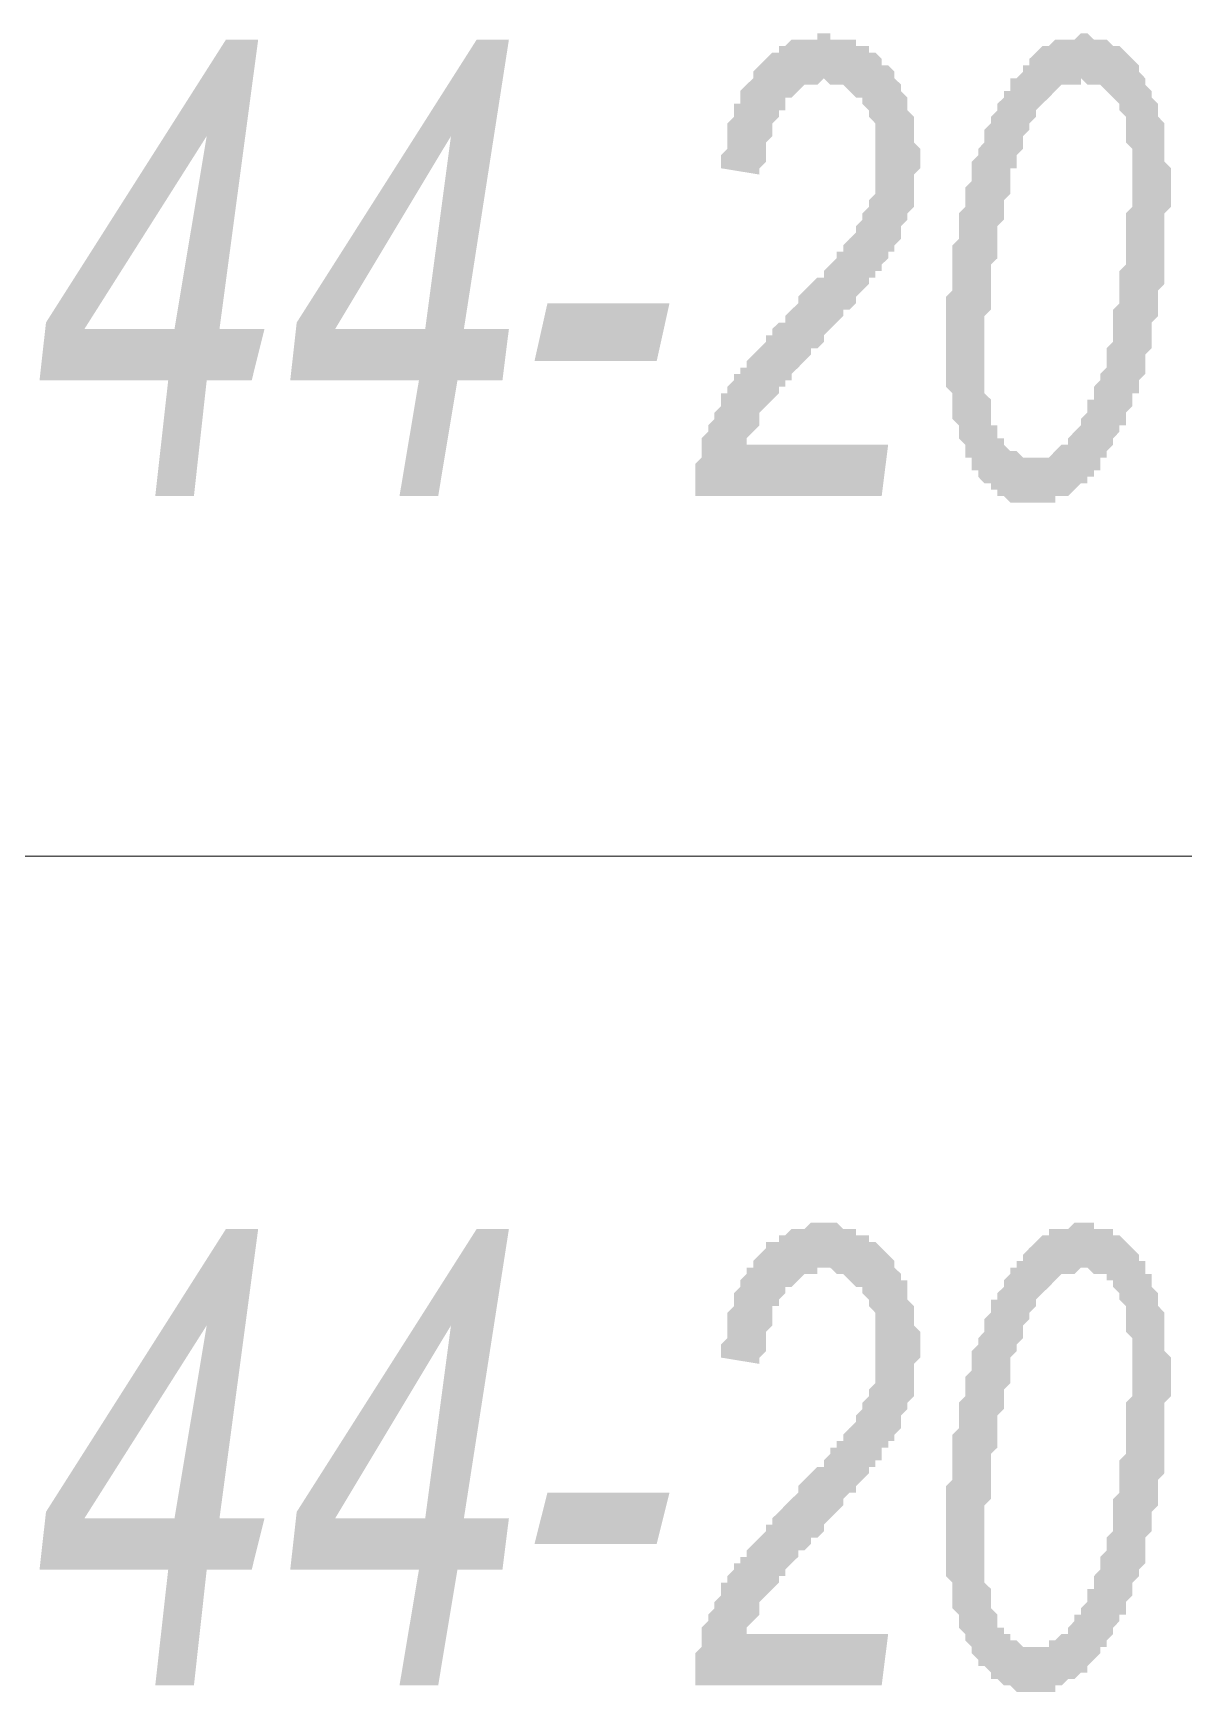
# Model space of a CAD drawing. Header units: millimetres. Extents: x 1372 to 666090, y 1285 to 31551.
# Drawn here: x 630924 to 631671, y 22982 to 24058 of the extents above; entities that cross this region are included whole.
import ezdxf

# ---------------------------------------------------------------- set-up
doc = ezdxf.new("R2010")
doc.units = ezdxf.units.MM
doc.layers.add('PDF _0', color=7, linetype='Continuous')
doc.layers.add('PDF _75-АЗ Штамп', color=7, linetype='Continuous')

msp = doc.modelspace()

# ---------------------------------------------------------------- hatches: boundary and pattern name
at = {"layer": 'PDF _75-АЗ Штамп', "transparency": 33554559}
h = msp.add_hatch(color=256, dxfattribs=at)
h.paths.add_polyline_path([(631003.4, 23757.8), (631011.8, 23832.9), (630928.3, 23832.9), (630932.5, 23870.4), (631049.3, 24054), (631070.2, 24054), (631045.1, 23866.3), (631074.3, 23866.3), (631066, 23832.9), (631036.8, 23832.9), (631028.5, 23757.8)], flags=0)
h.paths.add_polyline_path([(631015.9, 23866.3), (631036.8, 23991.4), (630957.5, 23866.3)], flags=0)
h = msp.add_hatch(color=256, dxfattribs=at)
h.paths.add_polyline_path([(631161.9, 23757.8), (631174.5, 23832.9), (631091, 23832.9), (631095.2, 23870.4), (631212, 24054), (631232.9, 24054), (631203.7, 23866.3), (631232.9, 23866.3), (631228.7, 23832.9), (631199.5, 23832.9), (631187, 23757.8)], flags=0)
h.paths.add_polyline_path([(631178.6, 23866.3), (631195.3, 23991.4), (631120.2, 23866.3)], flags=0)
for points in [[(631353.8, 23757.8), (631353.8, 23762), (631353.8, 23766.1), (631353.8, 23770.3), (631353.8, 23774.5), (631353.8, 23778.7), (631358, 23782.8), (631358, 23787), (631358, 23791.2), (631358, 23795.3), (631362.2, 23799.5), (631362.2, 23799.5), (631362.2, 23803.7), (631366.3, 23807.9), (631366.3, 23807.9), (631366.3, 23812), (631370.5, 23816.2), (631370.5, 23820.4), (631370.5, 23824.5), (631374.7, 23824.5), (631374.7, 23828.7), (631378.9, 23832.9), (631378.9, 23837.1), (631383, 23837.1), (631383, 23837.1), (631383, 23841.2), (631387.2, 23841.2), (631387.2, 23845.4), (631387.2, 23845.4), (631391.4, 23849.6), (631391.4, 23849.6), (631395.5, 23853.7), (631395.5, 23853.7), (631399.7, 23857.9), (631399.7, 23862.1), (631403.9, 23862.1), (631403.9, 23866.3), (631408.1, 23870.4), (631412.2, 23870.4), (631412.2, 23874.6), (631416.4, 23878.8), (631420.6, 23882.9), (631420.6, 23887.1), (631424.7, 23891.3), (631424.7, 23891.3), (631428.9, 23895.5), (631433.1, 23899.6), (631437.3, 23899.6), (631437.3, 23903.8), (631441.4, 23908), (631441.4, 23908), (631445.6, 23912.1), (631445.6, 23916.3), (631449.8, 23916.3), (631449.8, 23920.5), (631449.8, 23920.5), (631453.9, 23924.7), (631453.9, 23924.7), (631458.1, 23928.8), (631458.1, 23933), (631458.1, 23933), (631462.3, 23937.2), (631462.3, 23941.3), (631466.5, 23945.5), (631466.5, 23949.7), (631466.5, 23949.7), (631470.6, 23953.9), (631470.6, 23953.9), (631470.6, 23958), (631470.6, 23962.2), (631470.6, 23966.4), (631470.6, 23970.5), (631470.6, 23974.7), (631470.6, 23978.9), (631470.6, 23983.1), (631470.6, 23987.2), (631470.6, 23991.4), (631470.6, 23995.6), (631470.6, 23995.6), (631470.6, 23999.7), (631466.5, 24003.9), (631466.5, 24008.1), (631462.3, 24012.3), (631462.3, 24012.3), (631462.3, 24016.4), (631458.1, 24016.4), (631453.9, 24020.6), (631453.9, 24020.6), (631449.8, 24024.8), (631449.8, 24024.8), (631445.6, 24024.8), (631441.4, 24024.8), (631441.4, 24024.8), (631437.3, 24028.9), (631433.1, 24024.8), (631433.1, 24024.8), (631428.9, 24024.8), (631424.7, 24024.8), (631424.7, 24024.8), (631420.6, 24020.6), (631420.6, 24020.6), (631416.4, 24016.4), (631412.2, 24016.4), (631412.2, 24012.3), (631412.2, 24008.1), (631408.1, 24008.1), (631408.1, 24003.9), (631403.9, 23999.7), (631403.9, 23999.7), (631403.9, 23995.6), (631403.9, 23991.4), (631399.7, 23987.2), (631399.7, 23983.1), (631399.7, 23978.9), (631399.7, 23974.7), (631395.5, 23970.5), (631395.5, 23966.4), (631370.5, 23970.5), (631370.5, 23974.7), (631370.5, 23978.9), (631374.7, 23983.1), (631374.7, 23987.2), (631374.7, 23991.4), (631374.7, 23995.6), (631374.7, 23999.7), (631378.9, 24003.9), (631378.9, 24008.1), (631378.9, 24012.3), (631383, 24012.3), (631383, 24016.4), (631383, 24020.6), (631387.2, 24024.8), (631387.2, 24024.8), (631391.4, 24028.9), (631391.4, 24033.1), (631391.4, 24033.1), (631395.5, 24037.3), (631395.5, 24037.3), (631399.7, 24041.5), (631399.7, 24041.5), (631403.9, 24045.6), (631408.1, 24045.6), (631408.1, 24049.8), (631412.2, 24049.8), (631412.2, 24049.8), (631416.4, 24054), (631420.6, 24054), (631420.6, 24054), (631424.7, 24054), (631428.9, 24054), (631433.1, 24054), (631433.1, 24058.1), (631437.3, 24058.1), (631441.4, 24058.1), (631441.4, 24054), (631445.6, 24054), (631449.8, 24054), (631449.8, 24054), (631453.9, 24054), (631458.1, 24054), (631458.1, 24049.8), (631462.3, 24049.8), (631466.5, 24049.8), (631466.5, 24045.6), (631470.6, 24045.6), (631470.6, 24045.6), (631474.8, 24041.5), (631474.8, 24037.3), (631479, 24037.3), (631483.1, 24033.1), (631483.1, 24033.1), (631483.1, 24028.9), (631487.3, 24024.8), (631487.3, 24020.6), (631491.5, 24016.4), (631491.5, 24016.4), (631491.5, 24012.3), (631491.5, 24008.1), (631495.7, 24003.9), (631495.7, 23999.7), (631495.7, 23995.6), (631495.7, 23991.4), (631495.7, 23987.2), (631499.8, 23983.1), (631499.8, 23978.9), (631499.8, 23978.9), (631499.8, 23978.9), (631499.8, 23974.7), (631499.8, 23970.5), (631495.7, 23966.4), (631495.7, 23962.2), (631495.7, 23958), (631495.7, 23953.9), (631495.7, 23949.7), (631495.7, 23945.5), (631491.5, 23941.3), (631491.5, 23937.2), (631491.5, 23937.2), (631487.3, 23933), (631487.3, 23928.8), (631487.3, 23924.7), (631483.1, 23920.5), (631483.1, 23920.5), (631483.1, 23920.5), (631483.1, 23916.3), (631479, 23916.3), (631479, 23912.1), (631479, 23912.1), (631474.8, 23908), (631474.8, 23908), (631474.8, 23903.8), (631470.6, 23903.8), (631470.6, 23899.6), (631466.5, 23899.6), (631466.5, 23895.5), (631462.3, 23891.3), (631462.3, 23891.3), (631458.1, 23887.1), (631458.1, 23882.9), (631453.9, 23878.8), (631449.8, 23878.8), (631449.8, 23874.6), (631445.6, 23870.4), (631441.4, 23866.3), (631437.3, 23862.1), (631437.3, 23857.9), (631433.1, 23853.7), (631428.9, 23853.7), (631428.9, 23849.6), (631424.7, 23845.4), (631420.6, 23841.2), (631420.6, 23841.2), (631416.4, 23837.1), (631416.4, 23832.9), (631412.2, 23832.9), (631412.2, 23828.7), (631408.1, 23828.7), (631408.1, 23824.5), (631403.9, 23820.4), (631403.9, 23820.4), (631399.7, 23816.2), (631399.7, 23816.2), (631395.5, 23812), (631395.5, 23807.9), (631395.5, 23803.7), (631391.4, 23799.5), (631391.4, 23799.5), (631387.2, 23795.3), (631387.2, 23791.2), (631479, 23791.2), (631474.8, 23757.8)], [(631353.8, 22986.1), (631353.8, 22990.3), (631353.8, 22994.4), (631353.8, 22998.6), (631353.8, 23002.8), (631353.8, 23007), (631358, 23011.1), (631358, 23015.3), (631358, 23019.5), (631358, 23023.6), (631362.2, 23027.8), (631362.2, 23027.8), (631362.2, 23032), (631366.3, 23036.2), (631366.3, 23036.2), (631366.3, 23040.3), (631370.5, 23044.5), (631370.5, 23048.7), (631370.5, 23052.8), (631374.7, 23052.8), (631374.7, 23057), (631378.9, 23061.2), (631378.9, 23065.4), (631383, 23065.4), (631383, 23065.4), (631383, 23069.5), (631387.2, 23069.5), (631387.2, 23073.7), (631387.2, 23073.7), (631391.4, 23077.9), (631391.4, 23077.9), (631395.5, 23082), (631395.5, 23082), (631399.7, 23086.2), (631399.7, 23090.4), (631403.9, 23090.4), (631403.9, 23094.6), (631408.1, 23098.7), (631412.2, 23102.9), (631412.2, 23102.9), (631416.4, 23107.1), (631420.6, 23111.2), (631420.6, 23115.4), (631424.7, 23119.6), (631424.7, 23119.6), (631428.9, 23123.8), (631433.1, 23127.9), (631437.3, 23127.9), (631437.3, 23132.1), (631441.4, 23136.3), (631441.4, 23140.4), (631445.6, 23140.4), (631445.6, 23144.6), (631449.8, 23144.6), (631449.8, 23148.8), (631449.8, 23148.8), (631453.9, 23153), (631453.9, 23153), (631458.1, 23157.1), (631458.1, 23161.3), (631458.1, 23161.3), (631462.3, 23165.5), (631462.3, 23169.6), (631466.5, 23173.8), (631466.5, 23178), (631466.5, 23178), (631470.6, 23182.2), (631470.6, 23182.2), (631470.6, 23186.3), (631470.6, 23190.5), (631470.6, 23194.7), (631470.6, 23198.8), (631470.6, 23203), (631470.6, 23207.2), (631470.6, 23211.4), (631470.6, 23215.5), (631470.6, 23219.7), (631470.6, 23223.9), (631470.6, 23228), (631470.6, 23228), (631466.5, 23232.2), (631466.5, 23236.4), (631462.3, 23240.6), (631462.3, 23240.6), (631462.3, 23244.7), (631458.1, 23244.7), (631453.9, 23248.9), (631453.9, 23248.9), (631449.8, 23253.1), (631449.8, 23253.1), (631445.6, 23253.1), (631441.4, 23257.2), (631441.4, 23257.2), (631437.3, 23257.2), (631433.1, 23257.2), (631433.1, 23253.1), (631428.9, 23253.1), (631424.7, 23253.1), (631424.7, 23253.1), (631420.6, 23248.9), (631420.6, 23248.9), (631416.4, 23244.7), (631412.2, 23244.7), (631412.2, 23240.6), (631412.2, 23240.6), (631408.1, 23236.4), (631408.1, 23232.2), (631403.9, 23232.2), (631403.9, 23228), (631403.9, 23223.9), (631403.9, 23219.7), (631399.7, 23215.5), (631399.7, 23211.4), (631399.7, 23207.2), (631399.7, 23203), (631395.5, 23198.8), (631395.5, 23194.7), (631370.5, 23198.8), (631370.5, 23203), (631370.5, 23207.2), (631374.7, 23211.4), (631374.7, 23215.5), (631374.7, 23219.7), (631374.7, 23223.9), (631374.7, 23228), (631378.9, 23232.2), (631378.9, 23236.4), (631378.9, 23240.6), (631383, 23244.7), (631383, 23244.7), (631383, 23248.9), (631387.2, 23253.1), (631387.2, 23257.2), (631391.4, 23257.2), (631391.4, 23261.4), (631391.4, 23261.4), (631395.5, 23265.6), (631395.5, 23265.6), (631399.7, 23269.8), (631399.7, 23273.9), (631403.9, 23273.9), (631408.1, 23273.9), (631408.1, 23278.1), (631412.2, 23278.1), (631412.2, 23278.1), (631416.4, 23282.3), (631420.6, 23282.3), (631420.6, 23282.3), (631424.7, 23282.3), (631428.9, 23286.4), (631433.1, 23286.4), (631433.1, 23286.4), (631437.3, 23286.4), (631441.4, 23286.4), (631441.4, 23286.4), (631445.6, 23286.4), (631449.8, 23282.3), (631449.8, 23282.3), (631453.9, 23282.3), (631458.1, 23282.3), (631458.1, 23278.1), (631462.3, 23278.1), (631466.5, 23278.1), (631466.5, 23273.9), (631470.6, 23273.9), (631470.6, 23273.9), (631474.8, 23269.8), (631474.8, 23269.8), (631479, 23265.6), (631483.1, 23261.4), (631483.1, 23261.4), (631483.1, 23257.2), (631487.3, 23253.1), (631487.3, 23248.9), (631491.5, 23248.9), (631491.5, 23244.7), (631491.5, 23240.6), (631491.5, 23236.4), (631495.7, 23232.2), (631495.7, 23228), (631495.7, 23223.9), (631495.7, 23219.7), (631495.7, 23219.7), (631499.8, 23215.5), (631499.8, 23211.4), (631499.8, 23207.2), (631499.8, 23207.2), (631499.8, 23203), (631499.8, 23198.8), (631495.7, 23194.7), (631495.7, 23190.5), (631495.7, 23186.3), (631495.7, 23182.2), (631495.7, 23178), (631495.7, 23173.8), (631491.5, 23169.6), (631491.5, 23169.6), (631491.5, 23165.5), (631487.3, 23161.3), (631487.3, 23157.1), (631487.3, 23153), (631483.1, 23148.8), (631483.1, 23148.8), (631483.1, 23148.8), (631483.1, 23144.6), (631479, 23144.6), (631479, 23140.4), (631479, 23140.4), (631474.8, 23140.4), (631474.8, 23136.3), (631474.8, 23132.1), (631470.6, 23132.1), (631470.6, 23127.9), (631466.5, 23127.9), (631466.5, 23123.8), (631462.3, 23119.6), (631462.3, 23119.6), (631458.1, 23115.4), (631458.1, 23111.2), (631453.9, 23111.2), (631449.8, 23107.1), (631449.8, 23102.9), (631445.6, 23098.7), (631441.4, 23094.6), (631437.3, 23090.4), (631437.3, 23086.2), (631433.1, 23082), (631428.9, 23082), (631428.9, 23077.9), (631424.7, 23073.7), (631420.6, 23073.7), (631420.6, 23069.5), (631416.4, 23065.4), (631416.4, 23065.4), (631412.2, 23061.2), (631412.2, 23057), (631408.1, 23057), (631408.1, 23052.8), (631403.9, 23048.7), (631403.9, 23048.7), (631399.7, 23044.5), (631399.7, 23044.5), (631395.5, 23040.3), (631395.5, 23036.2), (631395.5, 23032), (631391.4, 23027.8), (631391.4, 23027.8), (631387.2, 23023.6), (631387.2, 23019.5), (631479, 23019.5), (631474.8, 22986.1)]]:
    msp.add_hatch(color=256, dxfattribs=at).paths.add_polyline_path(points)
h = msp.add_hatch(color=256, dxfattribs=at)
h.paths.add_polyline_path([(631516.5, 23853.7), (631516.5, 23857.9), (631516.5, 23862.1), (631516.5, 23866.3), (631516.5, 23870.4), (631516.5, 23874.6), (631516.5, 23878.8), (631516.5, 23882.9), (631516.5, 23887.1), (631520.7, 23891.3), (631520.7, 23895.5), (631520.7, 23899.6), (631520.7, 23903.8), (631520.7, 23908), (631520.7, 23912.1), (631520.7, 23916.3), (631520.7, 23920.5), (631524.9, 23924.7), (631524.9, 23928.8), (631524.9, 23933), (631524.9, 23937.2), (631524.9, 23941.3), (631529, 23945.5), (631529, 23949.7), (631529, 23953.9), (631529, 23958), (631533.2, 23962.2), (631533.2, 23966.4), (631533.2, 23970.5), (631533.2, 23974.7), (631537.4, 23978.9), (631537.4, 23983.1), (631537.4, 23983.1), (631541.5, 23987.2), (631541.5, 23991.4), (631541.5, 23995.6), (631541.5, 23995.6), (631545.7, 23999.7), (631545.7, 24003.9), (631545.7, 24003.9), (631549.9, 24008.1), (631549.9, 24012.3), (631554.1, 24016.4), (631554.1, 24020.6), (631558.2, 24020.6), (631558.2, 24024.8), (631558.2, 24028.9), (631562.4, 24028.9), (631562.4, 24028.9), (631566.6, 24033.1), (631566.6, 24037.3), (631570.7, 24037.3), (631570.7, 24041.5), (631574.9, 24045.6), (631574.9, 24045.6), (631579.1, 24049.8), (631583.3, 24049.8), (631583.3, 24049.8), (631583.3, 24049.8), (631587.4, 24054), (631591.6, 24054), (631591.6, 24054), (631595.8, 24054), (631599.9, 24054), (631604.1, 24058.1), (631604.1, 24058.1), (631608.3, 24058.1), (631612.5, 24054), (631612.5, 24054), (631616.6, 24054), (631620.8, 24054), (631620.8, 24054), (631625, 24049.8), (631625, 24049.8), (631629.1, 24049.8), (631633.3, 24045.6), (631633.3, 24045.6), (631637.5, 24041.5), (631637.5, 24041.5), (631641.7, 24037.3), (631641.7, 24033.1), (631645.8, 24028.9), (631645.8, 24028.9), (631645.8, 24024.8), (631650, 24020.6), (631650, 24020.6), (631650, 24016.4), (631654.2, 24012.3), (631654.2, 24008.1), (631654.2, 24008.1), (631654.2, 24003.9), (631658.3, 23999.7), (631658.3, 23995.6), (631658.3, 23991.4), (631658.3, 23987.2), (631658.3, 23983.1), (631658.3, 23978.9), (631658.3, 23974.7), (631662.5, 23970.5), (631662.5, 23962.2), (631662.5, 23958), (631662.5, 23958), (631662.5, 23953.9), (631662.5, 23949.7), (631662.5, 23945.5), (631658.3, 23941.3), (631658.3, 23937.2), (631658.3, 23933), (631658.3, 23928.8), (631658.3, 23924.7), (631658.3, 23920.5), (631658.3, 23916.3), (631658.3, 23912.1), (631658.3, 23908), (631658.3, 23903.8), (631658.3, 23899.6), (631658.3, 23895.5), (631654.2, 23891.3), (631654.2, 23887.1), (631654.2, 23882.9), (631654.2, 23878.8), (631654.2, 23874.6), (631654.2, 23874.6), (631650, 23870.4), (631650, 23866.3), (631650, 23862.1), (631650, 23862.1), (631650, 23853.7), (631645.8, 23849.6), (631645.8, 23845.4), (631645.8, 23841.2), (631645.8, 23837.1), (631641.7, 23832.9), (631641.7, 23828.7), (631641.7, 23824.5), (631637.5, 23824.5), (631637.5, 23820.4), (631637.5, 23816.2), (631633.3, 23812), (631633.3, 23807.9), (631633.3, 23803.7), (631629.1, 23803.7), (631629.1, 23799.5), (631625, 23795.3), (631625, 23791.2), (631625, 23791.2), (631620.8, 23787), (631620.8, 23782.8), (631616.6, 23782.8), (631616.6, 23778.7), (631616.6, 23774.5), (631612.5, 23774.5), (631612.5, 23770.3), (631608.3, 23770.3), (631608.3, 23766.1), (631604.1, 23766.1), (631599.9, 23762), (631599.9, 23762), (631595.8, 23757.8), (631591.6, 23757.8), (631591.6, 23757.8), (631587.4, 23757.8), (631587.4, 23753.6), (631583.3, 23753.6), (631579.1, 23753.6), (631579.1, 23753.6), (631574.9, 23753.6), (631570.7, 23753.6), (631570.7, 23753.6), (631566.6, 23753.6), (631562.4, 23753.6), (631562.4, 23753.6), (631558.2, 23753.6), (631554.1, 23757.8), (631554.1, 23757.8), (631549.9, 23757.8), (631549.9, 23762), (631545.7, 23762), (631545.7, 23766.1), (631541.5, 23766.1), (631537.4, 23770.3), (631537.4, 23774.5), (631533.2, 23774.5), (631533.2, 23778.7), (631533.2, 23782.8), (631529, 23782.8), (631529, 23787), (631529, 23791.2), (631524.9, 23795.3), (631524.9, 23795.3), (631524.9, 23799.5), (631524.9, 23803.7), (631520.7, 23807.9), (631520.7, 23812), (631520.7, 23816.2), (631520.7, 23820.4), (631520.7, 23824.5), (631516.5, 23828.7), (631516.5, 23832.9), (631516.5, 23837.1), (631516.5, 23841.2), (631516.5, 23845.4), (631516.5, 23849.6), (631516.5, 23853.7), (631516.5, 23853.7)], flags=0)
h.paths.add_polyline_path([(631541.5, 23845.4), (631541.5, 23841.2), (631541.5, 23837.1), (631541.5, 23832.9), (631541.5, 23828.7), (631541.5, 23824.5), (631545.7, 23820.4), (631545.7, 23816.2), (631545.7, 23812), (631545.7, 23807.9), (631545.7, 23803.7), (631549.9, 23803.7), (631549.9, 23799.5), (631549.9, 23795.3), (631554.1, 23795.3), (631554.1, 23791.2), (631558.2, 23787), (631558.2, 23787), (631562.4, 23787), (631566.6, 23782.8), (631566.6, 23782.8), (631570.7, 23782.8), (631574.9, 23782.8), (631574.9, 23782.8), (631574.9, 23782.8), (631579.1, 23782.8), (631583.3, 23782.8), (631583.3, 23782.8), (631587.4, 23787), (631587.4, 23787), (631591.6, 23791.2), (631595.8, 23791.2), (631595.8, 23795.3), (631599.9, 23799.5), (631599.9, 23799.5), (631599.9, 23799.5), (631604.1, 23803.7), (631604.1, 23807.9), (631604.1, 23807.9), (631608.3, 23812), (631608.3, 23816.2), (631608.3, 23820.4), (631612.5, 23820.4), (631612.5, 23824.5), (631612.5, 23828.7), (631616.6, 23832.9), (631616.6, 23837.1), (631616.6, 23837.1), (631620.8, 23841.2), (631620.8, 23845.4), (631620.8, 23849.6), (631620.8, 23853.7), (631625, 23857.9), (631625, 23862.1), (631625, 23866.3), (631625, 23874.6), (631625, 23878.8), (631629.1, 23882.9), (631629.1, 23887.1), (631629.1, 23891.3), (631629.1, 23895.5), (631629.1, 23899.6), (631629.1, 23903.8), (631633.3, 23908), (631633.3, 23912.1), (631633.3, 23916.3), (631633.3, 23920.5), (631633.3, 23924.7), (631633.3, 23928.8), (631633.3, 23933), (631633.3, 23937.2), (631633.3, 23941.3), (631637.5, 23945.5), (631637.5, 23949.7), (631637.5, 23953.9), (631637.5, 23958), (631637.5, 23962.2), (631637.5, 23962.2), (631637.5, 23966.4), (631637.5, 23970.5), (631637.5, 23974.7), (631637.5, 23983.1), (631633.3, 23987.2), (631633.3, 23991.4), (631633.3, 23995.6), (631633.3, 23999.7), (631633.3, 23999.7), (631633.3, 24003.9), (631629.1, 24008.1), (631629.1, 24012.3), (631629.1, 24012.3), (631625, 24016.4), (631625, 24016.4), (631620.8, 24020.6), (631620.8, 24020.6), (631616.6, 24024.8), (631612.5, 24024.8), (631612.5, 24024.8), (631608.3, 24024.8), (631604.1, 24028.9), (631604.1, 24028.9), (631604.1, 24024.8), (631599.9, 24024.8), (631595.8, 24024.8), (631595.8, 24024.8), (631591.6, 24024.8), (631587.4, 24020.6), (631587.4, 24020.6), (631583.3, 24016.4), (631583.3, 24016.4), (631579.1, 24012.3), (631579.1, 24012.3), (631574.9, 24008.1), (631574.9, 24003.9), (631570.7, 23999.7), (631570.7, 23995.6), (631570.7, 23995.6), (631566.6, 23991.4), (631566.6, 23987.2), (631566.6, 23987.2), (631566.6, 23983.1), (631562.4, 23978.9), (631562.4, 23974.7), (631562.4, 23970.5), (631558.2, 23970.5), (631558.2, 23966.4), (631558.2, 23962.2), (631558.2, 23958), (631558.2, 23953.9), (631554.1, 23949.7), (631554.1, 23945.5), (631554.1, 23941.3), (631554.1, 23937.2), (631549.9, 23933), (631549.9, 23924.7), (631549.9, 23920.5), (631549.9, 23916.3), (631549.9, 23912.1), (631545.7, 23908), (631545.7, 23903.8), (631545.7, 23895.5), (631545.7, 23891.3), (631545.7, 23887.1), (631545.7, 23882.9), (631545.7, 23878.8), (631541.5, 23874.6), (631541.5, 23870.4), (631541.5, 23866.3), (631541.5, 23862.1), (631541.5, 23862.1), (631541.5, 23857.9), (631541.5, 23853.7), (631541.5, 23849.6), (631541.5, 23845.4), (631541.5, 23845.4)], flags=0)
h = msp.add_hatch(color=256, dxfattribs=at)
h.paths.add_polyline_path([(631003.4, 22986.1), (631011.8, 23061.2), (630928.3, 23061.2), (630932.5, 23098.7), (631049.3, 23282.3), (631070.2, 23282.3), (631045.1, 23094.6), (631074.3, 23094.6), (631066, 23061.2), (631036.8, 23061.2), (631028.5, 22986.1)], flags=0)
h.paths.add_polyline_path([(631015.9, 23094.6), (631036.8, 23219.7), (630957.5, 23094.6)], flags=0)
h = msp.add_hatch(color=256, dxfattribs=at)
h.paths.add_polyline_path([(631161.9, 22986.1), (631174.5, 23061.2), (631091, 23061.2), (631095.2, 23098.7), (631212, 23282.3), (631232.9, 23282.3), (631203.7, 23094.6), (631232.9, 23094.6), (631228.7, 23061.2), (631199.5, 23061.2), (631187, 22986.1)], flags=0)
h.paths.add_polyline_path([(631178.6, 23094.6), (631195.3, 23219.7), (631120.2, 23094.6)], flags=0)
h = msp.add_hatch(color=256, dxfattribs=at)
h.paths.add_polyline_path([(631516.5, 23086.2), (631516.5, 23090.4), (631516.5, 23090.4), (631516.5, 23094.6), (631516.5, 23098.7), (631516.5, 23102.9), (631516.5, 23107.1), (631516.5, 23111.2), (631516.5, 23115.4), (631520.7, 23119.6), (631520.7, 23123.8), (631520.7, 23127.9), (631520.7, 23132.1), (631520.7, 23136.3), (631520.7, 23140.4), (631520.7, 23144.6), (631520.7, 23148.8), (631524.9, 23153), (631524.9, 23157.1), (631524.9, 23161.3), (631524.9, 23165.5), (631524.9, 23169.6), (631529, 23173.8), (631529, 23178), (631529, 23182.2), (631529, 23186.3), (631533.2, 23190.5), (631533.2, 23194.7), (631533.2, 23198.8), (631533.2, 23203), (631537.4, 23207.2), (631537.4, 23211.4), (631537.4, 23211.4), (631541.5, 23215.5), (631541.5, 23219.7), (631541.5, 23223.9), (631541.5, 23223.9), (631545.7, 23228), (631545.7, 23232.2), (631545.7, 23236.4), (631549.9, 23236.4), (631549.9, 23240.6), (631554.1, 23244.7), (631554.1, 23248.9), (631558.2, 23253.1), (631558.2, 23253.1), (631558.2, 23257.2), (631562.4, 23257.2), (631562.4, 23261.4), (631566.6, 23261.4), (631566.6, 23265.6), (631570.7, 23269.8), (631570.7, 23269.8), (631574.9, 23273.9), (631574.9, 23273.9), (631579.1, 23278.1), (631583.3, 23278.1), (631583.3, 23278.1), (631583.3, 23282.3), (631587.4, 23282.3), (631591.6, 23282.3), (631591.6, 23282.3), (631595.8, 23282.3), (631599.9, 23286.4), (631604.1, 23286.4), (631604.1, 23286.4), (631608.3, 23286.4), (631612.5, 23286.4), (631612.5, 23282.3), (631616.6, 23282.3), (631620.8, 23282.3), (631620.8, 23282.3), (631625, 23282.3), (631625, 23278.1), (631629.1, 23278.1), (631633.3, 23273.9), (631633.3, 23273.9), (631637.5, 23269.8), (631637.5, 23269.8), (631641.7, 23265.6), (631641.7, 23261.4), (631645.8, 23261.4), (631645.8, 23257.2), (631645.8, 23253.1), (631650, 23253.1), (631650, 23248.9), (631650, 23244.7), (631654.2, 23240.6), (631654.2, 23240.6), (631654.2, 23236.4), (631654.2, 23232.2), (631658.3, 23228), (631658.3, 23223.9), (631658.3, 23219.7), (631658.3, 23215.5), (631658.3, 23211.4), (631658.3, 23207.2), (631658.3, 23203), (631662.5, 23198.8), (631662.5, 23194.7), (631662.5, 23186.3), (631662.5, 23186.3), (631662.5, 23182.2), (631662.5, 23178), (631662.5, 23173.8), (631658.3, 23169.6), (631658.3, 23165.5), (631658.3, 23161.3), (631658.3, 23157.1), (631658.3, 23153), (631658.3, 23148.8), (631658.3, 23144.6), (631658.3, 23140.4), (631658.3, 23136.3), (631658.3, 23132.1), (631658.3, 23127.9), (631658.3, 23123.8), (631654.2, 23119.6), (631654.2, 23115.4), (631654.2, 23115.4), (631654.2, 23111.2), (631654.2, 23107.1), (631654.2, 23102.9), (631650, 23098.7), (631650, 23094.6), (631650, 23090.4), (631650, 23090.4), (631650, 23086.2), (631645.8, 23082), (631645.8, 23073.7), (631645.8, 23069.5), (631645.8, 23065.4), (631641.7, 23061.2), (631641.7, 23061.2), (631641.7, 23057), (631637.5, 23052.8), (631637.5, 23048.7), (631637.5, 23044.5), (631633.3, 23040.3), (631633.3, 23036.2), (631633.3, 23032), (631629.1, 23032), (631629.1, 23027.8), (631625, 23023.6), (631625, 23019.5), (631625, 23019.5), (631620.8, 23015.3), (631620.8, 23011.1), (631616.6, 23011.1), (631616.6, 23007), (631616.6, 23007), (631612.5, 23002.8), (631612.5, 23002.8), (631608.3, 22998.6), (631608.3, 22994.4), (631604.1, 22994.4), (631599.9, 22990.3), (631599.9, 22990.3), (631595.8, 22990.3), (631591.6, 22986.1), (631591.6, 22986.1), (631587.4, 22986.1), (631587.4, 22981.9), (631583.3, 22981.9), (631579.1, 22981.9), (631579.1, 22981.9), (631574.9, 22981.9), (631570.7, 22981.9), (631570.7, 22981.9), (631566.6, 22981.9), (631562.4, 22981.9), (631562.4, 22981.9), (631558.2, 22986.1), (631554.1, 22986.1), (631554.1, 22986.1), (631549.9, 22990.3), (631549.9, 22990.3), (631545.7, 22990.3), (631545.7, 22994.4), (631541.5, 22998.6), (631537.4, 22998.6), (631537.4, 23002.8), (631533.2, 23007), (631533.2, 23007), (631533.2, 23011.1), (631529, 23015.3), (631529, 23015.3), (631529, 23019.5), (631524.9, 23023.6), (631524.9, 23027.8), (631524.9, 23027.8), (631524.9, 23032), (631520.7, 23036.2), (631520.7, 23040.3), (631520.7, 23044.5), (631520.7, 23048.7), (631520.7, 23052.8), (631516.5, 23057), (631516.5, 23061.2), (631516.5, 23065.4), (631516.5, 23069.5), (631516.5, 23073.7), (631516.5, 23077.9), (631516.5, 23082), (631516.5, 23086.2)], flags=0)
h.paths.add_polyline_path([(631541.5, 23073.7), (631541.5, 23069.5), (631541.5, 23065.4), (631541.5, 23061.2), (631541.5, 23057), (631541.5, 23052.8), (631545.7, 23048.7), (631545.7, 23044.5), (631545.7, 23040.3), (631545.7, 23036.2), (631545.7, 23036.2), (631549.9, 23032), (631549.9, 23027.8), (631549.9, 23023.6), (631554.1, 23023.6), (631554.1, 23019.5), (631558.2, 23019.5), (631558.2, 23015.3), (631562.4, 23015.3), (631566.6, 23011.1), (631566.6, 23011.1), (631570.7, 23011.1), (631574.9, 23011.1), (631574.9, 23011.1), (631574.9, 23011.1), (631579.1, 23011.1), (631583.3, 23011.1), (631583.3, 23015.3), (631587.4, 23015.3), (631587.4, 23015.3), (631591.6, 23019.5), (631595.8, 23019.5), (631595.8, 23023.6), (631599.9, 23027.8), (631599.9, 23032), (631599.9, 23032), (631604.1, 23032), (631604.1, 23036.2), (631604.1, 23036.2), (631608.3, 23040.3), (631608.3, 23044.5), (631608.3, 23048.7), (631612.5, 23048.7), (631612.5, 23052.8), (631612.5, 23057), (631616.6, 23061.2), (631616.6, 23065.4), (631616.6, 23069.5), (631620.8, 23073.7), (631620.8, 23073.7), (631620.8, 23077.9), (631620.8, 23082), (631625, 23086.2), (631625, 23094.6), (631625, 23098.7), (631625, 23102.9), (631625, 23107.1), (631629.1, 23111.2), (631629.1, 23115.4), (631629.1, 23119.6), (631629.1, 23123.8), (631629.1, 23127.9), (631629.1, 23132.1), (631633.3, 23136.3), (631633.3, 23144.6), (631633.3, 23148.8), (631633.3, 23153), (631633.3, 23157.1), (631633.3, 23161.3), (631633.3, 23165.5), (631633.3, 23165.5), (631633.3, 23169.6), (631637.5, 23173.8), (631637.5, 23178), (631637.5, 23182.2), (631637.5, 23186.3), (631637.5, 23190.5), (631637.5, 23190.5), (631637.5, 23194.7), (631637.5, 23198.8), (631637.5, 23207.2), (631637.5, 23211.4), (631633.3, 23215.5), (631633.3, 23219.7), (631633.3, 23223.9), (631633.3, 23228), (631633.3, 23228), (631633.3, 23232.2), (631629.1, 23236.4), (631629.1, 23240.6), (631629.1, 23240.6), (631625, 23244.7), (631625, 23248.9), (631620.8, 23248.9), (631620.8, 23253.1), (631616.6, 23253.1), (631612.5, 23253.1), (631612.5, 23253.1), (631608.3, 23257.2), (631604.1, 23257.2), (631604.1, 23257.2), (631604.1, 23257.2), (631599.9, 23253.1), (631595.8, 23253.1), (631595.8, 23253.1), (631591.6, 23253.1), (631587.4, 23248.9), (631587.4, 23248.9), (631583.3, 23244.7), (631583.3, 23244.7), (631579.1, 23240.6), (631579.1, 23240.6), (631574.9, 23236.4), (631574.9, 23232.2), (631570.7, 23228), (631570.7, 23223.9), (631570.7, 23223.9), (631566.6, 23219.7), (631566.6, 23215.5), (631566.6, 23215.5), (631566.6, 23211.4), (631562.4, 23207.2), (631562.4, 23203), (631562.4, 23203), (631558.2, 23198.8), (631558.2, 23194.7), (631558.2, 23190.5), (631558.2, 23186.3), (631558.2, 23182.2), (631554.1, 23178), (631554.1, 23173.8), (631554.1, 23169.6), (631554.1, 23165.5), (631549.9, 23161.3), (631549.9, 23157.1), (631549.9, 23148.8), (631549.9, 23144.6), (631549.9, 23140.4), (631545.7, 23136.3), (631545.7, 23132.1), (631545.7, 23127.9), (631545.7, 23119.6), (631545.7, 23115.4), (631545.7, 23111.2), (631545.7, 23107.1), (631541.5, 23102.9), (631541.5, 23098.7), (631541.5, 23094.6), (631541.5, 23094.6), (631541.5, 23090.4), (631541.5, 23086.2), (631541.5, 23082), (631541.5, 23077.9), (631541.5, 23077.9), (631541.5, 23073.7)], flags=0)

# ---------------------------------------------------------------- linework, layer by layer
at = {"layer": 'PDF _0', "lineweight": 18}
msp.add_lwpolyline([(638090.6, 23524.2), (619774, 23524.2)], close=True, dxfattribs=at)
at = {"layer": 'PDF _75-АЗ Штамп', "lineweight": 9, "transparency": 33554559}
for points in [[(631249.5, 23845.4), (631257.9, 23882.9), (631328.8, 23845.4), (631337.1, 23882.9)], [(631249.5, 23077.9), (631257.9, 23111.2), (631328.8, 23077.9), (631337.1, 23111.2)]]:
    msp.add_solid(points, dxfattribs=at)

doc.saveas('drawing.dxf')
